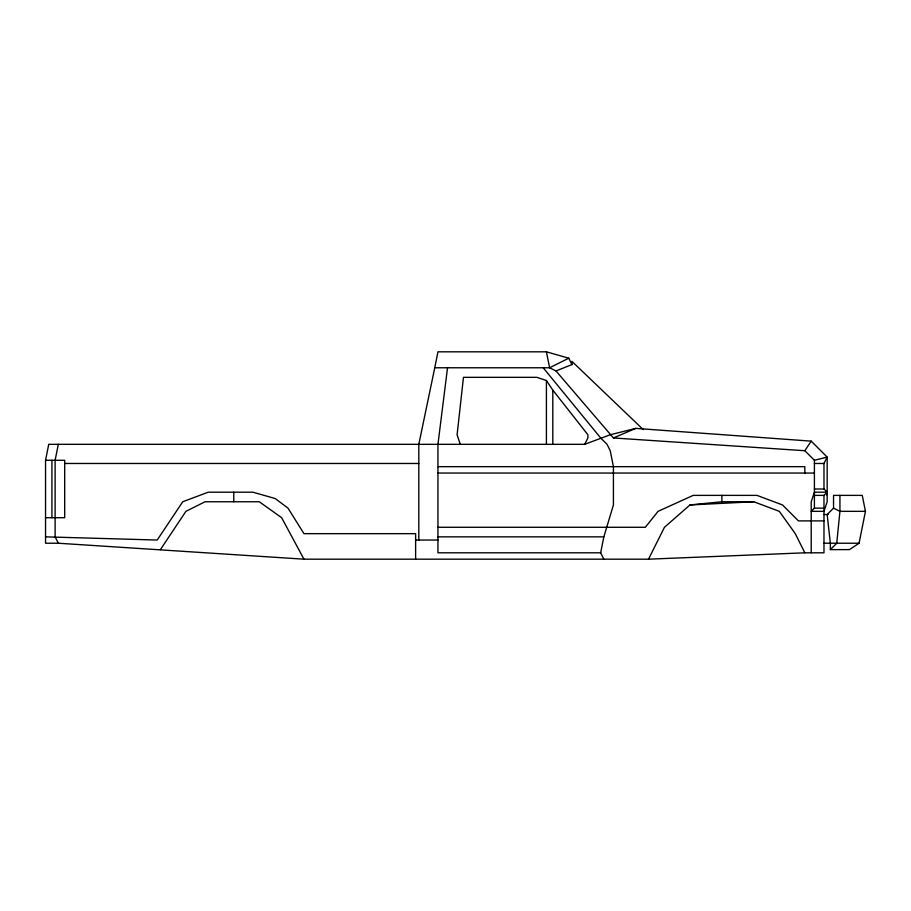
<?xml version="1.0" encoding="UTF-8"?>
<svg xmlns="http://www.w3.org/2000/svg" width="911" height="911" viewBox="0 0 911 911"><rect width="100%" height="100%" fill="white"/><g stroke="black" fill="none" stroke-linecap="round" stroke-linejoin="round"><path stroke-width="1.37" d="M447.529 367.771L437.952 444.329L437.952 552.806L600.656 552.806L603.845 559.183M814.411 460.283L827.165 457.094L823.977 463.471L823.977 489.002L827.165 492.191L823.977 495.379L823.977 552.806L804.834 552.806L648.507 559.183L303.967 559.183L58.315 543.229L45.55 543.229L45.55 460.283L48.738 444.329L584.703 444.329L610.233 434.763L635.753 428.386L811.211 441.14L827.165 457.094L827.165 501.756L823.977 511.333L811.211 511.333L814.411 508.144L814.411 460.283L804.834 450.717L613.422 437.952L555.995 370.959L549.618 367.771L434.763 367.771L418.809 444.329L418.809 540.041M58.315 444.329L55.115 460.283L55.115 536.852L58.315 543.229M434.763 367.771L437.952 351.817L546.418 351.817L568.76 358.194L571.949 364.582L555.995 370.959M600.656 552.806L603.845 536.852L613.422 504.945L613.422 466.671L610.233 450.717L607.033 444.329L600.656 437.952L543.229 367.771M826.63 494.844L827.165 492.191L814.411 492.191L811.211 501.756L811.211 552.806M859.073 543.229L865.45 511.333L862.261 495.379L833.542 495.379L833.542 508.144L827.165 514.521L830.354 543.229L830.354 549.618L849.496 549.618L859.073 543.229L823.977 543.229M584.703 444.329L587.891 437.952L587.891 434.763L552.806 390.102L546.418 380.525L536.852 377.336L463.471 377.336L457.094 434.763L460.283 444.329M648.507 559.183L664.461 527.287L689.98 504.945L721.888 501.756L753.796 501.756L779.315 511.333L795.269 533.664L804.834 552.806M160.404 549.618L185.924 511.333L205.066 501.756L259.293 501.756L281.636 517.71L303.967 559.183M804.834 450.717L811.211 441.14M830.354 549.618L836.742 543.229L839.931 511.333L839.931 495.379M568.76 358.194L549.618 367.771L546.418 351.817M613.422 437.952L635.753 428.386M689.98 504.945L753.796 501.756M45.55 460.283L64.692 460.283L64.692 517.71L45.55 517.71M64.692 463.471L418.809 463.471M814.411 463.471L823.977 463.471M437.952 466.671L804.834 466.671L804.834 473.048M437.952 473.048L814.411 473.048M814.411 489.002L823.977 489.002M814.411 495.379L823.977 495.379M814.411 508.144L823.977 508.144M865.45 511.333L839.931 511.333L833.542 508.144M823.977 514.521L828.167 514.521M823.977 520.898L798.457 520.898L782.503 504.945L756.984 495.379L693.18 495.379L658.084 511.333L645.318 527.287L437.952 527.287M45.55 536.852L157.204 540.041L182.735 501.756L208.255 492.191L252.916 492.191L275.247 498.568L288.013 508.144L303.967 533.664L415.621 533.664L415.621 559.183M437.952 536.852L603.845 536.852M415.621 540.041L437.952 540.041M643.28 429.628L571.949 361.382L571.949 364.582M721.888 495.379L721.888 501.756M552.806 390.102L552.806 444.329M546.418 380.525L546.418 444.329M233.774 492.191L233.774 501.756M51.927 460.283L51.927 517.71"/></g></svg>
